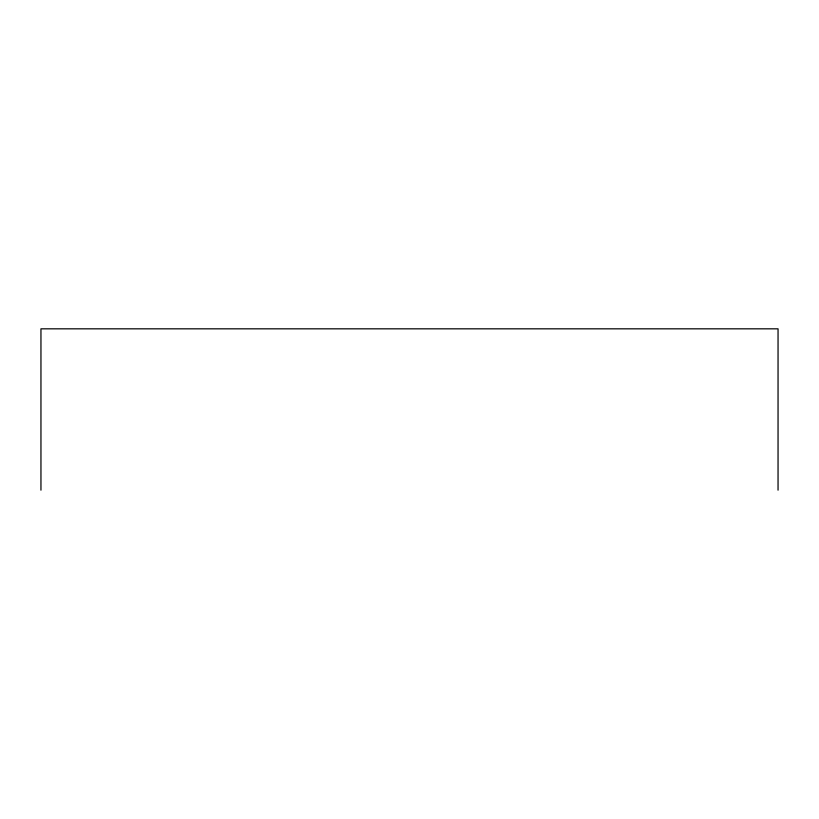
<?xml version="1.0" encoding="UTF-8"?>
<svg xmlns="http://www.w3.org/2000/svg" width="819" height="819" viewBox="0 0 819 819"><rect width="100%" height="100%" fill="white"/><g stroke="black" fill="none" stroke-linecap="round" stroke-linejoin="round"><path stroke-width="1.23" d="M778.05 490.171L778.05 328.828L40.95 328.828L40.95 490.171"/></g></svg>
